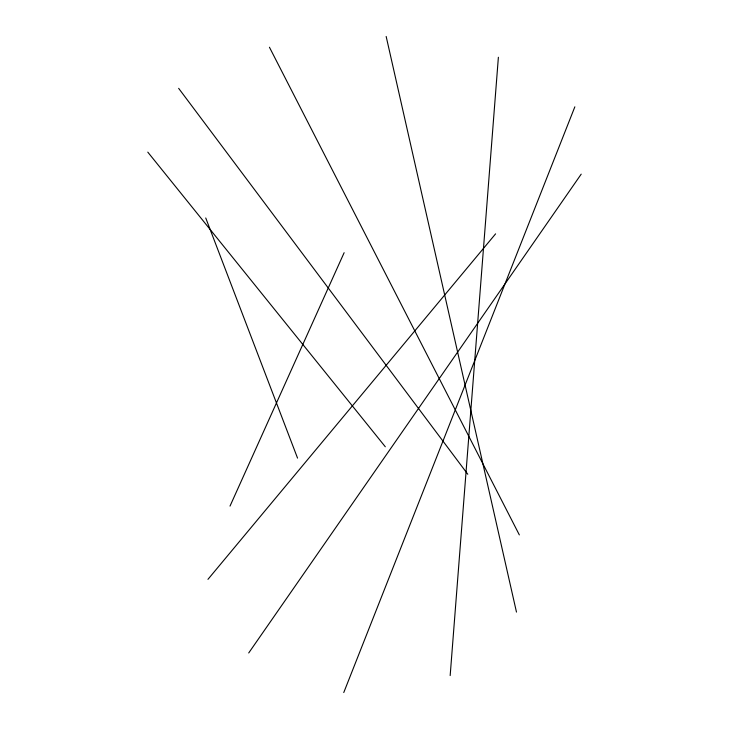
<?xml version="1.0" encoding="UTF-8"?>
<svg xmlns="http://www.w3.org/2000/svg" width="729" height="729" viewBox="0 0 729 729"><rect width="100%" height="100%" fill="white"/><g stroke="black" fill="none" stroke-linecap="round" stroke-linejoin="round"><path stroke-width="1.09" d="M450.167 675.573L498.381 57.263M343.76 692.55L574.853 106.826M230.009 506.099L344.134 252.699M248.707 652.974L581.204 174.149M207.956 579.345L495.592 233.854M147.796 152.133L385.304 446.777M178.651 88.337L467.781 474.242M269.438 47.23L519.34 534.904M205.742 217.98L297.541 458.104M386.16 36.45L516.478 612.087"/></g></svg>
